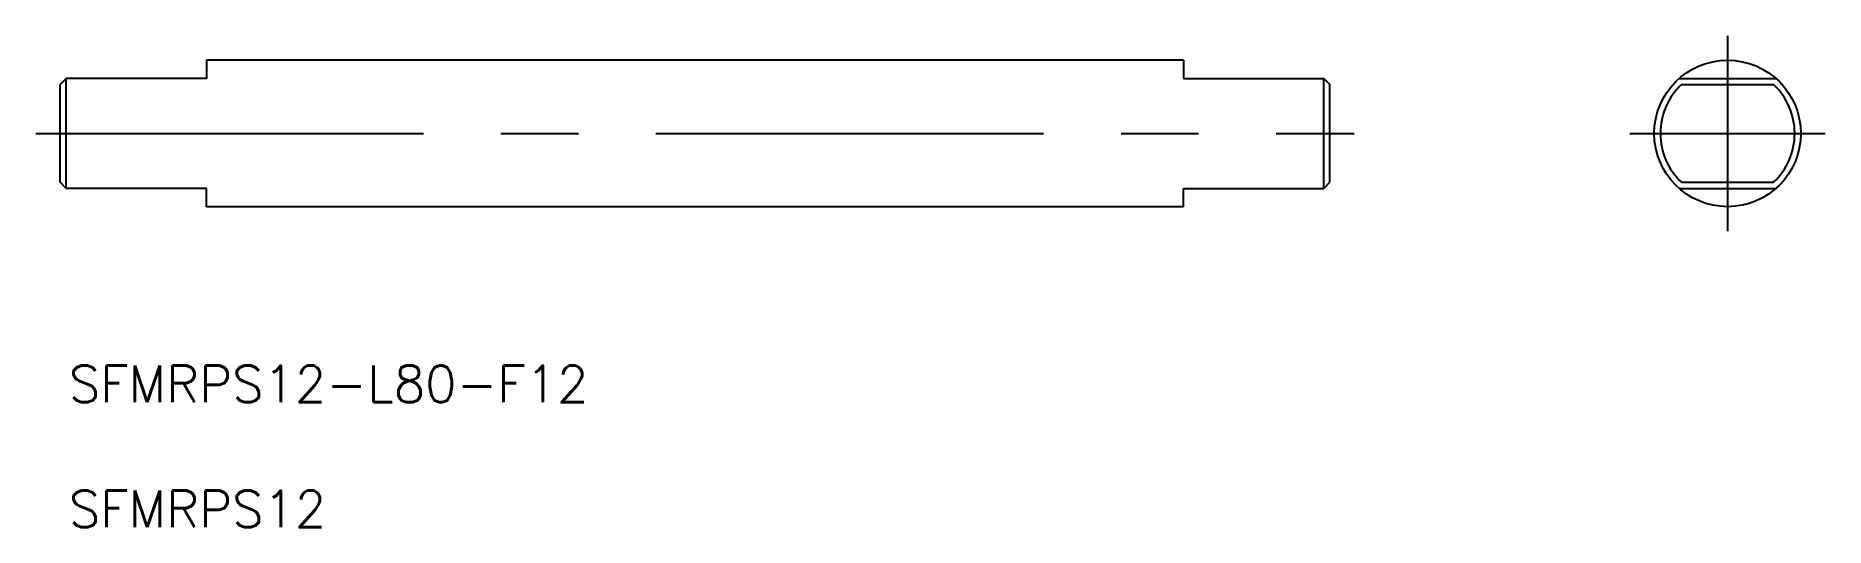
# Model space of a CAD drawing. Extents: x -139 to 8, y -32 to 8.
import ezdxf

# ---------------------------------------------------------------- set-up
doc = ezdxf.new("R2010")
doc.units = 0
doc.linetypes.add('CENTER', pattern=[50.8, 31.75, -6.35, 6.35, -6.35])
doc.layers.get('0').update_dxf_attribs({"linetype": 'CONTINUOUS'})
doc.layers.add('CENTER', color=1, linetype='CENTER')
doc.styles.get("Standard").update_dxf_attribs({"font": 'txt.shx', "height": 3, "bigfont": 'bigfont.shx'})

msp = doc.modelspace()

# ---------------------------------------------------------------- linework, layer by layer
at = {"color": 7, "linetype": 'CONTINUOUS'}
for p, q in [((-44.57, 6), (-124.57, 6)), ((-124.57, 6), (-124.57, 4.5)), ((-44.57, 6), (-44.57, 4.5)), ((-136.07, 4.5), (-136.57, 4)), ((-124.57, 4.5), (-136.07, 4.5)), ((-136.07, -4.5), (-136.07, 4.5)), ((-44.57, 4.5), (-33.07, 4.5)), ((-33.07, -4.5), (-33.07, 4.5)), ((-33.07, 4.5), (-32.57, 4)), ((-3.97, 4.5), (3.97, 4.5)), ((-136.57, -4), (-136.57, 4)), ((-32.57, -4), (-32.57, 4)), ((-3.77, 4), (3.77, 4)), ((-136.07, -4.5), (-136.57, -4)), ((-33.07, -4.5), (-32.57, -4)), ((-3.77, -4), (3.77, -4)), ((-124.57, -4.5), (-136.07, -4.5)), ((-124.57, -6), (-124.57, -4.5)), ((-44.57, -4.5), (-33.07, -4.5)), ((-44.57, -6), (-44.57, -4.5)), ((-3.97, -4.5), (3.97, -4.5)), ((-44.57, -6), (-124.57, -6))]:
    msp.add_line(p, q, dxfattribs=at)
msp.add_circle((0, 0), 6, dxfattribs=at)
for start, end in [(133.3418, 226.6582), (313.3418, 46.6582)]:
    msp.add_arc((0, 0), 5.5, start, end, dxfattribs=at)
at = {"layer": 'CENTER', "color": 1, "linetype": 'CENTER'}
for p, q in [((0, 8), (0, -8)), ((-138.57, 0), (-30.57, 0)), ((-8, 0), (8, 0))]:
    msp.add_line(p, q, dxfattribs=at)

# ---------------------------------------------------------------- texts
at = {"color": 7, "linetype": 'CONTINUOUS'}
for s, p in [('SFMRPS12-L80-F12', (-135.86, -22.02)), ('SFMRPS12', (-135.86, -32.26))]:
    msp.add_text(s, height=3, dxfattribs=at).set_placement(p)

doc.saveas('drawing.dxf')
